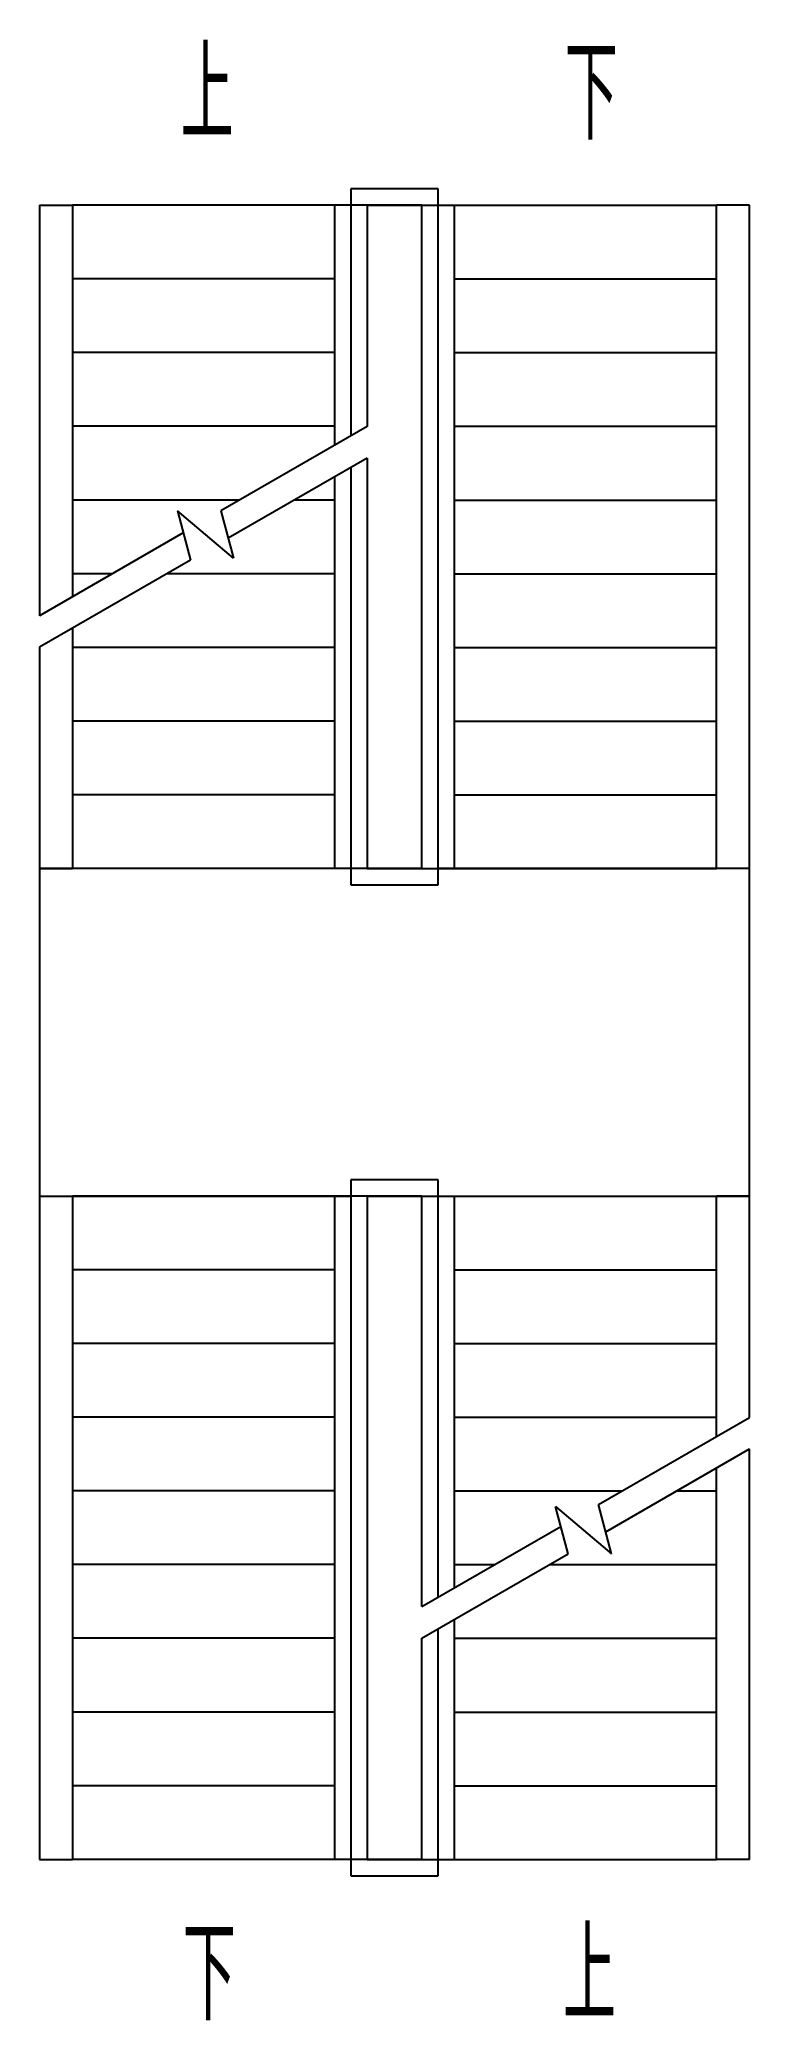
# Model space of a CAD drawing. Header units: millimetres. Extents: x 0 to 2600, y -590 to 6667.
import ezdxf

# ---------------------------------------------------------------- set-up
doc = ezdxf.new("R2010")
doc.units = ezdxf.units.MM
doc.layers.add('DIM_SYMB', color=3, linetype='Continuous')
doc.layers.add('STAIR', color=2, linetype='Continuous')
doc.styles.add('AEC_DIM', font='SIMPLEX', dxfattribs={"bigfont": 'GBCBIG'})

msp = doc.modelspace()

# ---------------------------------------------------------------- linework, layer by layer
at = {"layer": 'DIM_SYMB'}
for points in [[(600, 6195, 0, 0, 0), (600, 5280, 80, 0, 0), (600, 4980, 0, 0, 0)], [(2000, 6195, 0, 0, 0), (2000, 3030, 0, 0, 0), (600, 3030, 0, 0, 0), (600, 4410, 80, 0, 0), (600, 4710, 0, 0, 0)], [(600, -135, 0, 0, 0), (600, 3030, 0, 0, 0), (2000, 3030, 0, 0, 0), (2000, 1650, 80, 0, 0), (2000, 1350, 0, 0, 0)], [(2000, -135, 0, 0, 0), (2000, 780, 80, 0, 0), (2000, 1080, 0, 0, 0)]]:
    msp.add_lwpolyline(points, format="xyseb", dxfattribs=at)
at = {"layer": 'STAIR'}
for p, q in [((1460, 6120), (1140, 6120)), ((1140, 6120), (1140, 5214.5)), ((1460, 3570), (1460, 6120)), ((0, 6060), (0, 4556.3)), ((0, 6060), (120, 6060)), ((120, 6060), (120, 4625.6)), ((1080, 6060), (120, 6060)), ((1200, 6060), (1080, 6060)), ((1080, 6060), (1080, 5179.9)), ((1200, 6060), (1200, 5249.1)), ((1400, 6060), (1200, 6060)), ((1200, 6060), (1200, 5249.1)), ((1200, 6060), (1400, 6060)), ((1400, 3630), (1400, 6060)), ((1400, 6060), (1520, 6060)), ((1400, 3630), (1400, 6060)), ((1520, 3630), (1520, 6060)), ((1520, 6060), (2480, 6060)), ((2600, 6060), (2480, 6060)), ((2480, 3630), (2480, 6060)), ((2600, 3630), (2600, 6060)), ((1080, 5790), (120, 5790)), ((1520, 5790), (2480, 5790)), ((1080, 5520), (120, 5520)), ((1520, 5520), (2480, 5520)), ((1080, 5250), (120, 5250)), ((1200, 5249.1), (664.4, 4939.9)), ((1520, 5250), (2480, 5250)), ((1200, 5133.7), (691.2, 4839.9)), ((1140, 5099), (1140, 3570)), ((1200, 5133.7), (1200, 3630)), ((1200, 5133.7), (1200, 3630)), ((1080, 5064.4), (1080, 3630)), ((733.8, 4980), (120, 4980)), ((710.6, 4767.6), (504.5, 4940.5)), ((504.5, 4940.5), (552.9, 4760.1)), ((664.4, 4939.9), (710.6, 4767.6)), ((1080, 4980), (933.8, 4980)), ((1520, 4980), (2480, 4980)), ((526.1, 4860.1), (0, 4556.3)), ((552.9, 4760.1), (0, 4440.9)), ((266.2, 4710), (120, 4710)), ((1080, 4710), (466.2, 4710)), ((1520, 4710), (2480, 4710)), ((120, 4510.1), (120, 3630)), ((0, 4440.9), (0, 3630)), ((1080, 4440), (120, 4440)), ((1520, 4440), (2480, 4440)), ((1080, 4170), (120, 4170)), ((1520, 4170), (2480, 4170)), ((1080, 3900), (120, 3900)), ((1520, 3900), (2480, 3900)), ((0, 3630), (120, 3630)), ((1140, 3630), (0, 3630)), ((0, 3630), (0, 3030)), ((1080, 3630), (120, 3630)), ((1200, 3630), (1080, 3630)), ((1200, 3630), (1400, 3630)), ((1400, 3630), (1200, 3630)), ((1400, 3630), (1520, 3630)), ((2600, 3630), (1460, 3630)), ((1520, 3630), (2480, 3630)), ((2600, 3630), (2480, 3630)), ((2600, 2430), (2600, 3630)), ((1140, 3570), (1460, 3570)), ((0, 3030), (0, 2430)), ((1460, 2490), (1140, 2490)), ((1140, 2490), (1140, -60)), ((1460, 961), (1460, 2490)), ((0, 2430), (0, 0)), ((0, 2430), (120, 2430)), ((0, 2430), (1140, 2430)), ((120, 2430), (120, 0)), ((1080, 2430), (120, 2430)), ((1200, 2430), (1080, 2430)), ((1080, 2430), (1080, 0)), ((1200, 2430), (1200, 0)), ((1400, 2430), (1200, 2430)), ((1200, 2430), (1200, 0)), ((1200, 2430), (1400, 2430)), ((1400, 926.3), (1400, 2430)), ((1400, 2430), (1520, 2430)), ((1400, 926.3), (1400, 2430)), ((1460, 2430), (2600, 2430)), ((1520, 995.6), (1520, 2430)), ((1520, 2430), (2480, 2430)), ((2600, 2430), (2480, 2430)), ((2480, 1549.9), (2480, 2430)), ((2600, 1619.1), (2600, 2430)), ((1080, 2160), (120, 2160)), ((1520, 2160), (2480, 2160)), ((1080, 1890), (120, 1890)), ((1520, 1890), (2480, 1890)), ((1080, 1620), (120, 1620)), ((1520, 1620), (2480, 1620)), ((2047.1, 1299.9), (2600, 1619.1)), ((2073.9, 1199.9), (2600, 1503.7)), ((2600, 0), (2600, 1503.7)), ((2480, 0), (2480, 1434.4)), ((1080, 1350), (120, 1350)), ((1520, 1350), (2133.8, 1350)), ((2333.8, 1350), (2480, 1350)), ((1935.6, 1120.1), (1889.4, 1292.4)), ((1889.4, 1292.4), (2095.5, 1119.5)), ((2095.5, 1119.5), (2047.1, 1299.9)), ((1400, 926.3), (1908.8, 1220.1)), ((1400, 810.9), (1935.6, 1120.1)), ((1080, 1080), (120, 1080)), ((1520, 1080), (1666.2, 1080)), ((1866.2, 1080), (2480, 1080)), ((1520, 0), (1520, 880.1)), ((1080, 810), (120, 810)), ((1400, 0), (1400, 810.9)), ((1400, 0), (1400, 810.9)), ((1460, -60), (1460, 845.5)), ((1520, 810), (2480, 810)), ((1080, 540), (120, 540)), ((1520, 540), (2480, 540)), ((1080, 270), (120, 270)), ((1520, 270), (2480, 270)), ((0, 0), (120, 0)), ((1080, 0), (120, 0)), ((1200, 0), (1400, 0)), ((1400, 0), (1200, 0)), ((1400, 0), (1520, 0)), ((1520, 0), (2480, 0)), ((2600, 0), (2480, 0)), ((1200, 0), (1080, 0)), ((1140, -60), (1460, -60))]:
    msp.add_line(p, q, dxfattribs=at)

# ---------------------------------------------------------------- texts
at = {"layer": 'DIM_SYMB', "color": 7, "style": 'AEC_DIM', "width": 0.8}
for s, p in [('上', (516.6, 6300)), ('下', (1924, 6300)), ('下', (524, -590)), ('上', (1916.6, -590))]:
    msp.add_text(s, height=337.6, dxfattribs=at).set_placement(p)

doc.saveas('drawing.dxf')
